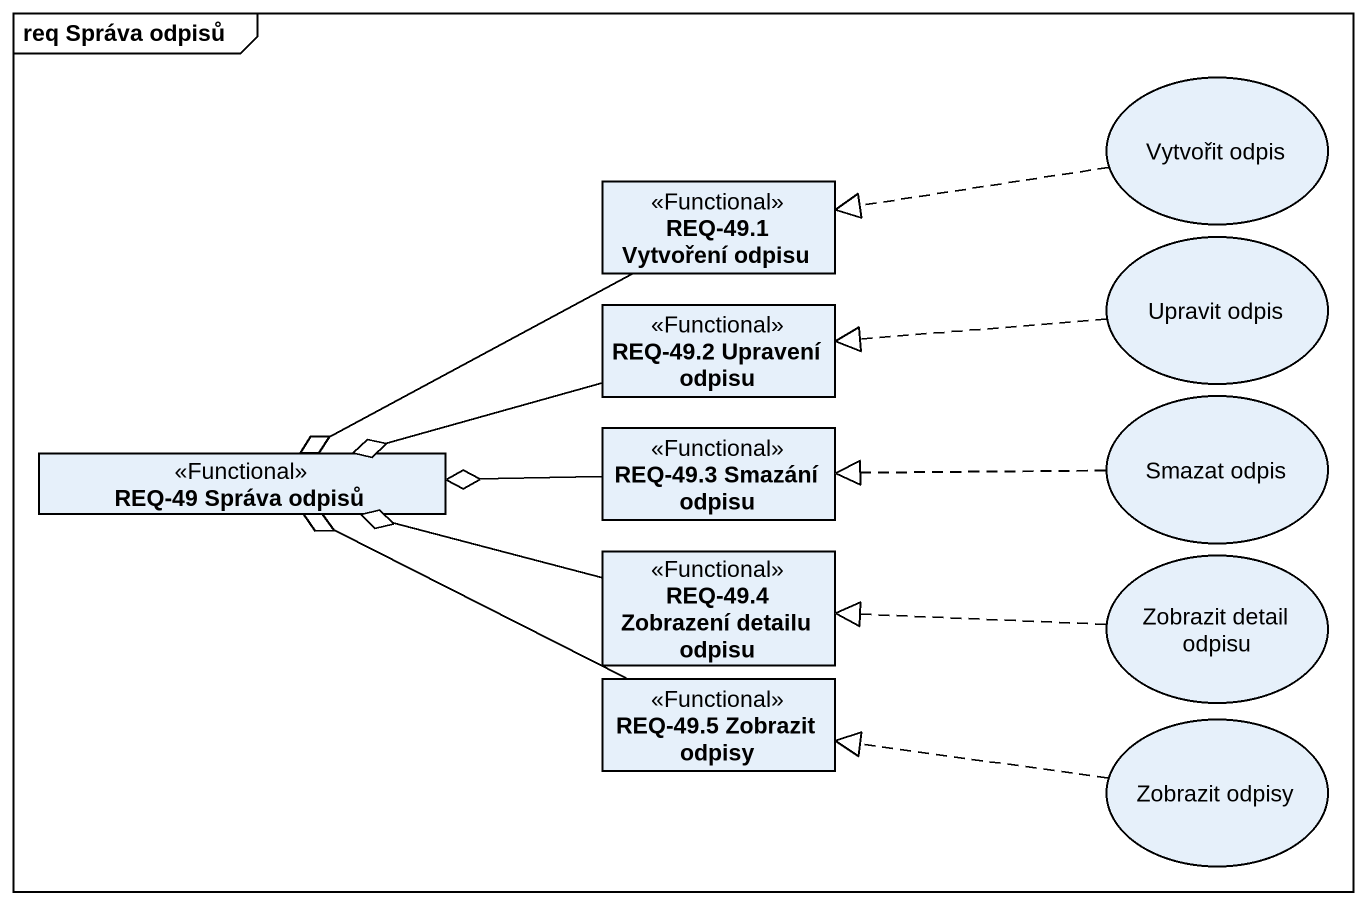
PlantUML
@startuml
mainframe req Správa odpisů
allowmixing
hide circle
hide empty members
usecase "Vytvořit odpis" as Vytvořit_odpis
class "REQ-49.1 Vytvoření odpisu" as REQ_49_1_Vytvoření_odpisu <<Functional>>
usecase "Upravit odpis" as Upravit_odpis
class "REQ-49.2 Upravení odpisu" as REQ_49_2_Upravení_odpisu <<Functional>>
class "REQ-49.3 Smazání odpisu" as REQ_49_3_Smazání_odpisu <<Functional>>
usecase "Smazat odpis" as Smazat_odpis
class "REQ-49 Správa odpisů" as REQ_49_Správa_odpisů <<Functional>>
class "REQ-49.4 Zobrazení detailu odpisu" as REQ_49_4_Zobrazení_detailu <<Functional>>
usecase "Zobrazit detail odpisu" as Zobrazit_detail_odpisu
class "REQ-49.5 Zobrazit odpisy" as REQ_49_5_Zobrazit_odpisy <<Functional>>
usecase "Zobrazit odpisy" as Zobrazit_odpisy
Vytvořit_odpis .left.|> REQ_49_1_Vytvoření_odpisu
REQ_49_1_Vytvoření_odpisu -left-o REQ_49_Správa_odpisů
Upravit_odpis .left.|> REQ_49_2_Upravení_odpisu
REQ_49_2_Upravení_odpisu -left-o REQ_49_Správa_odpisů
REQ_49_3_Smazání_odpisu -left-o REQ_49_Správa_odpisů
Smazat_odpis .left.|> REQ_49_3_Smazání_odpisu
REQ_49_4_Zobrazení_detailu -left-o REQ_49_Správa_odpisů
Zobrazit_detail_odpisu .left.|> REQ_49_4_Zobrazení_detailu
REQ_49_5_Zobrazit_odpisy -left-o REQ_49_Správa_odpisů
Zobrazit_odpisy .left.|> REQ_49_5_Zobrazit_odpisy
@enduml
